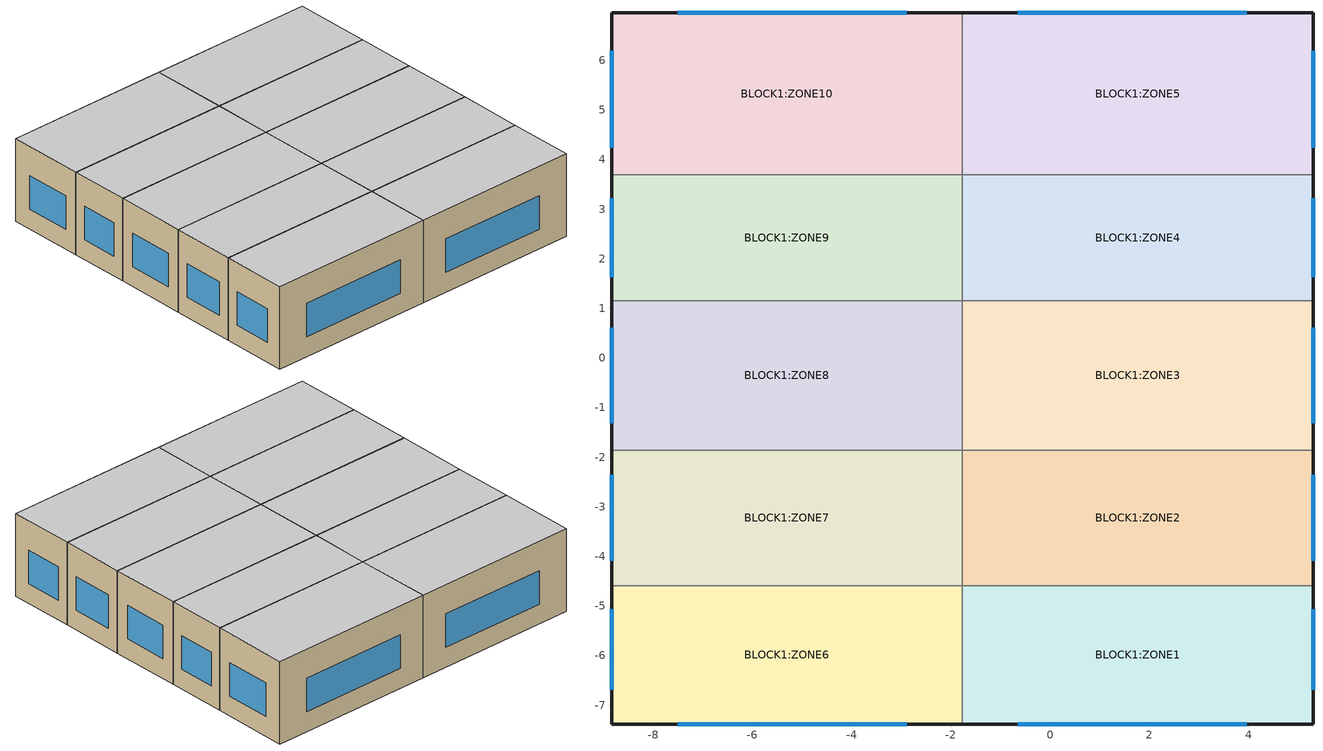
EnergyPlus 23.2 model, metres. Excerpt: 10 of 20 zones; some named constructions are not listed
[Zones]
BLOCK1:ZONE6
 floor ground (Project ground floor): -1.77,-7.38 -8.84,-7.38 -8.84,-4.59 -1.77,-4.59 z0
 wall outside (Project wall): -8.84,-4.59 -8.84,-7.38 -1.77,-7.38 z0:3.5
 wall to BLOCK1:ZONE1 (Project partition): -1.77,-7.38 -1.77,-4.59 z0:3.5
 wall to BLOCK1:ZONE7 (Project partition): -1.77,-4.59 -8.84,-4.59 z0:3.5
 window (Project external glazing - 1001): -8.84,-5.07 -8.84,-6.69 / -7.5,-7.38 -2.89,-7.38 z0.84:2.26
 ceiling to BLOCK2:ZONE6 (Project internal floor_Reversed): -8.84,-7.38 -1.77,-7.38 -1.77,-4.59 -8.84,-4.59 z3.5
BLOCK1:ZONE1
 floor ground (Project ground floor): 5.3,-7.38 -1.77,-7.38 -1.77,-4.59 5.3,-4.59 z0
 wall outside (Project wall): -1.77,-7.38 5.3,-7.38 5.3,-4.59 z0:3.5
 wall to BLOCK1:ZONE2 (Project partition): 5.3,-4.59 -1.77,-4.59 z0:3.5
 window (Project external glazing - 1001): 5.3,-6.69 5.3,-5.07 / -0.65,-7.38 3.96,-7.38 z0.84:2.26
 ceiling to BLOCK2:ZONE1 (Project internal floor_Reversed): -1.77,-7.38 5.3,-7.38 5.3,-4.59 -1.77,-4.59 z3.5
BLOCK1:ZONE7
 floor ground (Project ground floor): -1.77,-4.59 -8.84,-4.59 -8.84,-1.86 -1.77,-1.86 z0
 wall outside (Project wall): -8.84,-1.86 -8.84,-4.59 z0:3.5
 wall to BLOCK1:ZONE2 (Project partition): -1.77,-4.59 -1.77,-1.86 z0:3.5
 wall to BLOCK1:ZONE8 (Project partition): -1.77,-1.86 -8.84,-1.86 z0:3.5
 window (Project external glazing - 1001): -8.84,-2.36 -8.84,-4.09 z0.84:2.26
 ceiling to BLOCK2:ZONE7 (Project internal floor_Reversed): -8.84,-4.59 -1.77,-4.59 -1.77,-1.86 -8.84,-1.86 z3.5
BLOCK1:ZONE2
 floor ground (Project ground floor): 5.3,-4.59 -1.77,-4.59 -1.77,-1.86 5.3,-1.86 z0
 wall outside (Project wall): 5.3,-4.59 5.3,-1.86 z0:3.5
 wall to BLOCK1:ZONE3 (Project partition): 5.3,-1.86 -1.77,-1.86 z0:3.5
 window (Project external glazing - 1001): 5.3,-4.09 5.3,-2.36 z0.84:2.26
 ceiling to BLOCK2:ZONE2 (Project internal floor_Reversed): -1.77,-4.59 5.3,-4.59 5.3,-1.86 -1.77,-1.86 z3.5
BLOCK1:ZONE8
 floor ground (Project ground floor): -1.77,-1.86 -8.84,-1.86 -8.84,1.16 -1.77,1.16 z0
 wall outside (Project wall): -8.84,1.16 -8.84,-1.86 z0:3.5
 wall to BLOCK1:ZONE3 (Project partition): -1.77,-1.86 -1.77,1.16 z0:3.5
 wall to BLOCK1:ZONE9 (Project partition): -1.77,1.16 -8.84,1.16 z0:3.5
 window (Project external glazing - 1001): -8.84,0.61 -8.84,-1.31 z0.84:2.26
 ceiling to BLOCK2:ZONE8 (Project internal floor_Reversed): -8.84,-1.86 -1.77,-1.86 -1.77,1.16 -8.84,1.16 z3.5
BLOCK1:ZONE3
 floor ground (Project ground floor): 5.3,-1.86 -1.77,-1.86 -1.77,1.16 5.3,1.16 z0
 wall outside (Project wall): 5.3,-1.86 5.3,1.16 z0:3.5
 wall to BLOCK1:ZONE4 (Project partition): 5.3,1.16 -1.77,1.16 z0:3.5
 window (Project external glazing - 1001): 5.3,-1.31 5.3,0.61 z0.84:2.26
 ceiling to BLOCK2:ZONE3 (Project internal floor_Reversed): -1.77,-1.86 5.3,-1.86 5.3,1.16 -1.77,1.16 z3.5
BLOCK1:ZONE9
 floor ground (Project ground floor): -1.77,1.16 -8.84,1.16 -8.84,3.69 -1.77,3.69 z0
 wall outside (Project wall): -8.84,3.69 -8.84,1.16 z0:3.5
 wall to BLOCK1:ZONE4 (Project partition): -1.77,1.16 -1.77,3.69 z0:3.5
 wall to BLOCK1:ZONE10 (Project partition): -1.77,3.69 -8.84,3.69 z0:3.5
 window (Project external glazing - 1001): -8.84,3.22 -8.84,1.63 z0.84:2.26
 ceiling to BLOCK2:ZONE9 (Project internal floor_Reversed): -8.84,1.16 -1.77,1.16 -1.77,3.69 -8.84,3.69 z3.5
BLOCK1:ZONE4
 floor ground (Project ground floor): 5.3,1.16 -1.77,1.16 -1.77,3.69 5.3,3.69 z0
 wall outside (Project wall): 5.3,1.16 5.3,3.69 z0:3.5
 wall to BLOCK1:ZONE5 (Project partition): 5.3,3.69 -1.77,3.69 z0:3.5
 window (Project external glazing - 1001): 5.3,1.63 5.3,3.22 z0.84:2.26
 ceiling to BLOCK2:ZONE4 (Project internal floor_Reversed): -1.77,1.16 5.3,1.16 5.3,3.69 -1.77,3.69 z3.5
BLOCK1:ZONE10
 floor ground (Project ground floor): -1.77,3.69 -8.84,3.69 -8.84,6.96 -1.77,6.96 z0
 wall outside (Project wall): -1.77,6.96 -8.84,6.96 -8.84,3.69 z0:3.5
 wall to BLOCK1:ZONE5 (Project partition): -1.77,3.69 -1.77,6.96 z0:3.5
 window (Project external glazing - 1001): -2.89,6.96 -7.5,6.96 / -8.84,6.19 -8.84,4.24 z0.84:2.26
 ceiling to BLOCK2:ZONE10 (Project internal floor_Reversed): -8.84,3.69 -1.77,3.69 -1.77,6.96 -8.84,6.96 z3.5
BLOCK1:ZONE5
 floor ground (Project ground floor): 5.3,3.69 -1.77,3.69 -1.77,6.96 5.3,6.96 z0
 wall outside (Project wall): 5.3,3.69 5.3,6.96 -1.77,6.96 z0:3.5
 window (Project external glazing - 1001): 5.3,4.24 5.3,6.19 / 3.96,6.96 -0.65,6.96 z0.84:2.26
 ceiling to BLOCK2:ZONE5 (Project internal floor_Reversed): -1.77,3.69 5.3,3.69 5.3,6.96 -1.77,6.96 z3.5
[ENERGYMANAGEMENTSYSTEM:PROGRAM]
SetMyVOF_BLOCK2_ZONE7_Wall_4_0_0_0_0_0_Win: set slope = (1 - MultiplierVOF) / (MinTempDiffVOF - MaxTempDiffVOF); if BLOCK2_ZONE7_Wall_4_0_0_0_0_0_Win_OutT > 0; set BLOCK2_ZONE7_Wall_4_0_0_0_0_0_Win_TempDiffVOF = BLOCK2_ZONE7_Wall_4_0_0_0_0_0_Win_OpT - BLOCK2_ZONE7_Wall_4_0_0_0_0_0_Win_OutT; else; set BLOCK2_ZONE7_Wall_4_0_0_0_0_0_Win_TempDiffVOF = BLOCK2_ZONE7_Wall_4_0_0_0_0_0_Win_OpT + BLOCK2_ZONE7_Wall_4_0_0_0_0_0_Win_OutT; endif; if BLOCK2_ZONE7_Wall_4_0_0_0_0_0_Win_OutT > BLOCK2_ZONE7_Wall_4_0_0_0_0_0_Win_OpT; set BLOCK2_ZONE7_Wall_4_0_0_0_0_0_Win_MyVOF = 0; else; if BLOCK2_ZONE7_Wall_4_0_0_0_0_0_Win_TempDiffVOF > MaxTempDiffVOF; set BLOCK2_ZONE7_Wall_4_0_0_0_0_0_Win_MyVOF = MultiplierVOF; elseif BLOCK2_ZONE7_Wall_4_0_0_0_0_0_Win_TempDiffVOF < MinTempDiffVOF; set BLOCK2_ZONE7_Wall_4_0_0_0_0_0_Win_MyVOF = 1.0; else; set BLOCK2_ZONE7_Wall_4_0_0_0_0_0_Win_MyVOF = slope*BLOCK2_ZONE7_Wall_4_0_0_0_0_0_Win_TempDiffVOF - slope*MinTempDiffVOF + 1; endif; endif
SetWindowOperation_BLOCK2_ZONE7_Wall_4_0_0_0_0_0_Win: if BLOCK2_ZONE7_Wall_4_0_0_0_0_0_Win_CoolCoil==0; if BLOCK2_ZONE7_Wall_4_0_0_0_0_0_Win_HeatCoil==0; set NoH_NoC_reqs = 1; else; set NoH_NoC_reqs = 0; endif; else; set NoH_NoC_reqs = 0; endif; if BLOCK2_ZONE7_Wall_4_0_0_0_0_0_Win_OpT<roundedACST; if BLOCK2_ZONE7_Wall_4_0_0_0_0_0_Win_WindSpeed <= MaxWindSpeed; if BLOCK2_ZONE7_Wall_4_0_0_0_0_0_Win_OutT>MinOutTemp; if BLOCK2_ZONE7_Wall_4_0_0_0_0_0_Win_OutT < BLOCK2_ZONE7_Wall_4_0_0_0_0_0_Win_OpT; if BLOCK2_ZONE7_Wall_4_0_0_0_0_0_Win_Occ_count > 0; set meets_base_reqs = 1; else; set meets_base_reqs = 0; endif; else; set meets_base_reqs = 0; endif; else; set meets_base_reqs = 0; endif; else; set meets_base_reqs = 0; endif; else; set meets_base_reqs = 0; endif; if (NoH_NoC_reqs == 1) && (meets_base_reqs == 1); if BLOCK2_ZONE7_Wall_4_0_0_0_0_0_Win_OpT>VST; set Ventilates_HVACmode2_BLOCK2_ZONE7_Wall_4_0_0_0_0_0_Win = 1; else; set Ventilates_HVACmode2_BLOCK2_ZONE7_Wall_4_0_0_0_0_0_Win = 0; endif; else; set Ventilates_HVACmode2_BLOCK2_ZONE7_Wall_4_0_0_0_0_0_Win = 0; endif; if VentCtrl == 0; if BLOCK2_ZONE7_Wall_4_0_0_0_0_0_Win_OutT < BLOCK2_ZONE7_Wall_4_0_0_0_0_0_Win_OpT; if BLOCK2_ZONE7_Wall_4_0_0_0_0_0_Win_OutT>MinOutTemp; if BLOCK2_ZONE7_Wall_4_0_0_0_0_0_Win_OpT > VST; if BLOCK2_ZONE7_Wall_4_0_0_0_0_0_Win_WindSpeed <= MaxWindSpeed; set Ventilates_HVACmode1_BLOCK2_ZONE7_Wall_4_0_0_0_0_0_Win = 1; else; set Ventilates_HVACmode1_BLOCK2_ZONE7_Wall_4_0_0_0_0_0_Win = 0; endif; else; set Ventilates_HVACmode1_BLOCK2_ZONE7_Wall_4_0_0_0_0_0_Win = 0; endif; else; set Ventilates_HVACmode1_BLOCK2_ZONE7_Wall_4_0_0_0_0_0_Win = 0; endif; else; set Ventilates_HVACmode1_BLOCK2_ZONE7_Wall_4_0_0_0_0_0_Win = 0; endif; elseif VentCtrl == 1; if BLOCK2_ZONE7_Wall_4_0_0_0_0_0_Win_OutT<BLOCK2_ZONE7_Wall_4_0_0_0_0_0_Win_OpT; if BLOCK2_ZONE7_Wall_4_0_0_0_0_0_Win_OutT>MinOutTemp; if BLOCK2_ZONE7_Wall_4_0_0_0_0_0_Win_OpT > ACSTnoTol; if BLOCK2_ZONE7_Wall_4_0_0_0_0_0_Win_WindSpeed <= MaxWindSpeed; set Ventilates_HVACmode1_BLOCK2_ZONE7_Wall_4_0_0_0_0_0_Win = 1; else; set Ventilates_HVACmode1_BLOCK2_ZONE7_Wall_4_0_0_0_0_0_Win = 0; endif; else; set Ventilates_HVACmode1_BLOCK2_ZONE7_Wall_4_0_0_0_0_0_Win = 0; endif; else; set Ventilates_HVACmode1_BLOCK2_ZONE7_Wall_4_0_0_0_0_0_Win = 0; endif; else; set Ventilates_HVACmode1_BLOCK2_ZONE7_Wall_4_0_0_0_0_0_Win = 0; endif; endif; if HVACmode == 0; set BLOCK2_ZONE7_Wall_4_0_0_0_0_0_Win_VentOpenFact = 0; elseif HVACmode == 1; if Ventilates_HVACmode1_BLOCK2_ZONE7_Wall_4_0_0_0_0_0_Win == 1; set BLOCK2_ZONE7_Wall_4_0_0_0_0_0_Win_VentOpenFact = BLOCK2_ZONE7_Wall_4_0_0_0_0_0_Win_MyVOF; else; set BLOCK2_ZONE7_Wall_4_0_0_0_0_0_Win_VentOpenFact = 0; endif; elseif HVACmode == 2; if Ventilates_HVACmode2_BLOCK2_ZONE7_Wall_4_0_0_0_0_0_Win == 1; if (VentCtrl==0) || (VentCtrl==1); set BLOCK2_ZONE7_Wall_4_0_0_0_0_0_Win_VentOpenFact = 1; elseif (VentCtrl==2) || (VentCtrl==3); set BLOCK2_ZONE7_Wall_4_0_0_0_0_0_Win_VentOpenFact = BLOCK2_ZONE7_Wall_4_0_0_0_0_0_Win_MyVOF; endif; else; set BLOCK2_ZONE7_Wall_4_0_0_0_0_0_Win_VentOpenFact = 0; endif; endif
SetMyVOF_BLOCK2_ZONE2_Wall_2_0_0_0_0_0_Win: set slope = (1 - MultiplierVOF) / (MinTempDiffVOF - MaxTempDiffVOF); if BLOCK2_ZONE2_Wall_2_0_0_0_0_0_Win_OutT > 0; set BLOCK2_ZONE2_Wall_2_0_0_0_0_0_Win_TempDiffVOF = BLOCK2_ZONE2_Wall_2_0_0_0_0_0_Win_OpT - BLOCK2_ZONE2_Wall_2_0_0_0_0_0_Win_OutT; else; set BLOCK2_ZONE2_Wall_2_0_0_0_0_0_Win_TempDiffVOF = BLOCK2_ZONE2_Wall_2_0_0_0_0_0_Win_OpT + BLOCK2_ZONE2_Wall_2_0_0_0_0_0_Win_OutT; endif; if BLOCK2_ZONE2_Wall_2_0_0_0_0_0_Win_OutT > BLOCK2_ZONE2_Wall_2_0_0_0_0_0_Win_OpT; set BLOCK2_ZONE2_Wall_2_0_0_0_0_0_Win_MyVOF = 0; else; if BLOCK2_ZONE2_Wall_2_0_0_0_0_0_Win_TempDiffVOF > MaxTempDiffVOF; set BLOCK2_ZONE2_Wall_2_0_0_0_0_0_Win_MyVOF = MultiplierVOF; elseif BLOCK2_ZONE2_Wall_2_0_0_0_0_0_Win_TempDiffVOF < MinTempDiffVOF; set BLOCK2_ZONE2_Wall_2_0_0_0_0_0_Win_MyVOF = 1.0; else; set BLOCK2_ZONE2_Wall_2_0_0_0_0_0_Win_MyVOF = slope*BLOCK2_ZONE2_Wall_2_0_0_0_0_0_Win_TempDiffVOF - slope*MinTempDiffVOF + 1; endif; endif
SetWindowOperation_BLOCK2_ZONE2_Wall_2_0_0_0_0_0_Win: if BLOCK2_ZONE2_Wall_2_0_0_0_0_0_Win_CoolCoil==0; if BLOCK2_ZONE2_Wall_2_0_0_0_0_0_Win_HeatCoil==0; set NoH_NoC_reqs = 1; else; set NoH_NoC_reqs = 0; endif; else; set NoH_NoC_reqs = 0; endif; if BLOCK2_ZONE2_Wall_2_0_0_0_0_0_Win_OpT<roundedACST; if BLOCK2_ZONE2_Wall_2_0_0_0_0_0_Win_WindSpeed <= MaxWindSpeed; if BLOCK2_ZONE2_Wall_2_0_0_0_0_0_Win_OutT>MinOutTemp; if BLOCK2_ZONE2_Wall_2_0_0_0_0_0_Win_OutT < BLOCK2_ZONE2_Wall_2_0_0_0_0_0_Win_OpT; if BLOCK2_ZONE2_Wall_2_0_0_0_0_0_Win_Occ_count > 0; set meets_base_reqs = 1; else; set meets_base_reqs = 0; endif; else; set meets_base_reqs = 0; endif; else; set meets_base_reqs = 0; endif; else; set meets_base_reqs = 0; endif; else; set meets_base_reqs = 0; endif; if (NoH_NoC_reqs == 1) && (meets_base_reqs == 1); if BLOCK2_ZONE2_Wall_2_0_0_0_0_0_Win_OpT>VST; set Ventilates_HVACmode2_BLOCK2_ZONE2_Wall_2_0_0_0_0_0_Win = 1; else; set Ventilates_HVACmode2_BLOCK2_ZONE2_Wall_2_0_0_0_0_0_Win = 0; endif; else; set Ventilates_HVACmode2_BLOCK2_ZONE2_Wall_2_0_0_0_0_0_Win = 0; endif; if VentCtrl == 0; if BLOCK2_ZONE2_Wall_2_0_0_0_0_0_Win_OutT < BLOCK2_ZONE2_Wall_2_0_0_0_0_0_Win_OpT; if BLOCK2_ZONE2_Wall_2_0_0_0_0_0_Win_OutT>MinOutTemp; if BLOCK2_ZONE2_Wall_2_0_0_0_0_0_Win_OpT > VST; if BLOCK2_ZONE2_Wall_2_0_0_0_0_0_Win_WindSpeed <= MaxWindSpeed; set Ventilates_HVACmode1_BLOCK2_ZONE2_Wall_2_0_0_0_0_0_Win = 1; else; set Ventilates_HVACmode1_BLOCK2_ZONE2_Wall_2_0_0_0_0_0_Win = 0; endif; else; set Ventilates_HVACmode1_BLOCK2_ZONE2_Wall_2_0_0_0_0_0_Win = 0; endif; else; set Ventilates_HVACmode1_BLOCK2_ZONE2_Wall_2_0_0_0_0_0_Win = 0; endif; else; set Ventilates_HVACmode1_BLOCK2_ZONE2_Wall_2_0_0_0_0_0_Win = 0; endif; elseif VentCtrl == 1; if BLOCK2_ZONE2_Wall_2_0_0_0_0_0_Win_OutT<BLOCK2_ZONE2_Wall_2_0_0_0_0_0_Win_OpT; if BLOCK2_ZONE2_Wall_2_0_0_0_0_0_Win_OutT>MinOutTemp; if BLOCK2_ZONE2_Wall_2_0_0_0_0_0_Win_OpT > ACSTnoTol; if BLOCK2_ZONE2_Wall_2_0_0_0_0_0_Win_WindSpeed <= MaxWindSpeed; set Ventilates_HVACmode1_BLOCK2_ZONE2_Wall_2_0_0_0_0_0_Win = 1; else; set Ventilates_HVACmode1_BLOCK2_ZONE2_Wall_2_0_0_0_0_0_Win = 0; endif; else; set Ventilates_HVACmode1_BLOCK2_ZONE2_Wall_2_0_0_0_0_0_Win = 0; endif; else; set Ventilates_HVACmode1_BLOCK2_ZONE2_Wall_2_0_0_0_0_0_Win = 0; endif; else; set Ventilates_HVACmode1_BLOCK2_ZONE2_Wall_2_0_0_0_0_0_Win = 0; endif; endif; if HVACmode == 0; set BLOCK2_ZONE2_Wall_2_0_0_0_0_0_Win_VentOpenFact = 0; elseif HVACmode == 1; if Ventilates_HVACmode1_BLOCK2_ZONE2_Wall_2_0_0_0_0_0_Win == 1; set BLOCK2_ZONE2_Wall_2_0_0_0_0_0_Win_VentOpenFact = BLOCK2_ZONE2_Wall_2_0_0_0_0_0_Win_MyVOF; else; set BLOCK2_ZONE2_Wall_2_0_0_0_0_0_Win_VentOpenFact = 0; endif; elseif HVACmode == 2; if Ventilates_HVACmode2_BLOCK2_ZONE2_Wall_2_0_0_0_0_0_Win == 1; if (VentCtrl==0) || (VentCtrl==1); set BLOCK2_ZONE2_Wall_2_0_0_0_0_0_Win_VentOpenFact = 1; elseif (VentCtrl==2) || (VentCtrl==3); set BLOCK2_ZONE2_Wall_2_0_0_0_0_0_Win_VentOpenFact = BLOCK2_ZONE2_Wall_2_0_0_0_0_0_Win_MyVOF; endif; else; set BLOCK2_ZONE2_Wall_2_0_0_0_0_0_Win_VentOpenFact = 0; endif; endif
SetMyVOF_BLOCK2_ZONE8_Wall_4_0_0_0_0_0_Win: set slope = (1 - MultiplierVOF) / (MinTempDiffVOF - MaxTempDiffVOF); if BLOCK2_ZONE8_Wall_4_0_0_0_0_0_Win_OutT > 0; set BLOCK2_ZONE8_Wall_4_0_0_0_0_0_Win_TempDiffVOF = BLOCK2_ZONE8_Wall_4_0_0_0_0_0_Win_OpT - BLOCK2_ZONE8_Wall_4_0_0_0_0_0_Win_OutT; else; set BLOCK2_ZONE8_Wall_4_0_0_0_0_0_Win_TempDiffVOF = BLOCK2_ZONE8_Wall_4_0_0_0_0_0_Win_OpT + BLOCK2_ZONE8_Wall_4_0_0_0_0_0_Win_OutT; endif; if BLOCK2_ZONE8_Wall_4_0_0_0_0_0_Win_OutT > BLOCK2_ZONE8_Wall_4_0_0_0_0_0_Win_OpT; set BLOCK2_ZONE8_Wall_4_0_0_0_0_0_Win_MyVOF = 0; else; if BLOCK2_ZONE8_Wall_4_0_0_0_0_0_Win_TempDiffVOF > MaxTempDiffVOF; set BLOCK2_ZONE8_Wall_4_0_0_0_0_0_Win_MyVOF = MultiplierVOF; elseif BLOCK2_ZONE8_Wall_4_0_0_0_0_0_Win_TempDiffVOF < MinTempDiffVOF; set BLOCK2_ZONE8_Wall_4_0_0_0_0_0_Win_MyVOF = 1.0; else; set BLOCK2_ZONE8_Wall_4_0_0_0_0_0_Win_MyVOF = slope*BLOCK2_ZONE8_Wall_4_0_0_0_0_0_Win_TempDiffVOF - slope*MinTempDiffVOF + 1; endif; endif
SetWindowOperation_BLOCK2_ZONE8_Wall_4_0_0_0_0_0_Win: if BLOCK2_ZONE8_Wall_4_0_0_0_0_0_Win_CoolCoil==0; if BLOCK2_ZONE8_Wall_4_0_0_0_0_0_Win_HeatCoil==0; set NoH_NoC_reqs = 1; else; set NoH_NoC_reqs = 0; endif; else; set NoH_NoC_reqs = 0; endif; if BLOCK2_ZONE8_Wall_4_0_0_0_0_0_Win_OpT<roundedACST; if BLOCK2_ZONE8_Wall_4_0_0_0_0_0_Win_WindSpeed <= MaxWindSpeed; if BLOCK2_ZONE8_Wall_4_0_0_0_0_0_Win_OutT>MinOutTemp; if BLOCK2_ZONE8_Wall_4_0_0_0_0_0_Win_OutT < BLOCK2_ZONE8_Wall_4_0_0_0_0_0_Win_OpT; if BLOCK2_ZONE8_Wall_4_0_0_0_0_0_Win_Occ_count > 0; set meets_base_reqs = 1; else; set meets_base_reqs = 0; endif; else; set meets_base_reqs = 0; endif; else; set meets_base_reqs = 0; endif; else; set meets_base_reqs = 0; endif; else; set meets_base_reqs = 0; endif; if (NoH_NoC_reqs == 1) && (meets_base_reqs == 1); if BLOCK2_ZONE8_Wall_4_0_0_0_0_0_Win_OpT>VST; set Ventilates_HVACmode2_BLOCK2_ZONE8_Wall_4_0_0_0_0_0_Win = 1; else; set Ventilates_HVACmode2_BLOCK2_ZONE8_Wall_4_0_0_0_0_0_Win = 0; endif; else; set Ventilates_HVACmode2_BLOCK2_ZONE8_Wall_4_0_0_0_0_0_Win = 0; endif; if VentCtrl == 0; if BLOCK2_ZONE8_Wall_4_0_0_0_0_0_Win_OutT < BLOCK2_ZONE8_Wall_4_0_0_0_0_0_Win_OpT; if BLOCK2_ZONE8_Wall_4_0_0_0_0_0_Win_OutT>MinOutTemp; if BLOCK2_ZONE8_Wall_4_0_0_0_0_0_Win_OpT > VST; if BLOCK2_ZONE8_Wall_4_0_0_0_0_0_Win_WindSpeed <= MaxWindSpeed; set Ventilates_HVACmode1_BLOCK2_ZONE8_Wall_4_0_0_0_0_0_Win = 1; else; set Ventilates_HVACmode1_BLOCK2_ZONE8_Wall_4_0_0_0_0_0_Win = 0; endif; else; set Ventilates_HVACmode1_BLOCK2_ZONE8_Wall_4_0_0_0_0_0_Win = 0; endif; else; set Ventilates_HVACmode1_BLOCK2_ZONE8_Wall_4_0_0_0_0_0_Win = 0; endif; else; set Ventilates_HVACmode1_BLOCK2_ZONE8_Wall_4_0_0_0_0_0_Win = 0; endif; elseif VentCtrl == 1; if BLOCK2_ZONE8_Wall_4_0_0_0_0_0_Win_OutT<BLOCK2_ZONE8_Wall_4_0_0_0_0_0_Win_OpT; if BLOCK2_ZONE8_Wall_4_0_0_0_0_0_Win_OutT>MinOutTemp; if BLOCK2_ZONE8_Wall_4_0_0_0_0_0_Win_OpT > ACSTnoTol; if BLOCK2_ZONE8_Wall_4_0_0_0_0_0_Win_WindSpeed <= MaxWindSpeed; set Ventilates_HVACmode1_BLOCK2_ZONE8_Wall_4_0_0_0_0_0_Win = 1; else; set Ventilates_HVACmode1_BLOCK2_ZONE8_Wall_4_0_0_0_0_0_Win = 0; endif; else; set Ventilates_HVACmode1_BLOCK2_ZONE8_Wall_4_0_0_0_0_0_Win = 0; endif; else; set Ventilates_HVACmode1_BLOCK2_ZONE8_Wall_4_0_0_0_0_0_Win = 0; endif; else; set Ventilates_HVACmode1_BLOCK2_ZONE8_Wall_4_0_0_0_0_0_Win = 0; endif; endif; if HVACmode == 0; set BLOCK2_ZONE8_Wall_4_0_0_0_0_0_Win_VentOpenFact = 0; elseif HVACmode == 1; if Ventilates_HVACmode1_BLOCK2_ZONE8_Wall_4_0_0_0_0_0_Win == 1; set BLOCK2_ZONE8_Wall_4_0_0_0_0_0_Win_VentOpenFact = BLOCK2_ZONE8_Wall_4_0_0_0_0_0_Win_MyVOF; else; set BLOCK2_ZONE8_Wall_4_0_0_0_0_0_Win_VentOpenFact = 0; endif; elseif HVACmode == 2; if Ventilates_HVACmode2_BLOCK2_ZONE8_Wall_4_0_0_0_0_0_Win == 1; if (VentCtrl==0) || (VentCtrl==1); set BLOCK2_ZONE8_Wall_4_0_0_0_0_0_Win_VentOpenFact = 1; elseif (VentCtrl==2) || (VentCtrl==3); set BLOCK2_ZONE8_Wall_4_0_0_0_0_0_Win_VentOpenFact = BLOCK2_ZONE8_Wall_4_0_0_0_0_0_Win_MyVOF; endif; else; set BLOCK2_ZONE8_Wall_4_0_0_0_0_0_Win_VentOpenFact = 0; endif; endif
SetMyVOF_BLOCK2_ZONE3_Wall_2_0_0_0_0_0_Win: set slope = (1 - MultiplierVOF) / (MinTempDiffVOF - MaxTempDiffVOF); if BLOCK2_ZONE3_Wall_2_0_0_0_0_0_Win_OutT > 0; set BLOCK2_ZONE3_Wall_2_0_0_0_0_0_Win_TempDiffVOF = BLOCK2_ZONE3_Wall_2_0_0_0_0_0_Win_OpT - BLOCK2_ZONE3_Wall_2_0_0_0_0_0_Win_OutT; else; set BLOCK2_ZONE3_Wall_2_0_0_0_0_0_Win_TempDiffVOF = BLOCK2_ZONE3_Wall_2_0_0_0_0_0_Win_OpT + BLOCK2_ZONE3_Wall_2_0_0_0_0_0_Win_OutT; endif; if BLOCK2_ZONE3_Wall_2_0_0_0_0_0_Win_OutT > BLOCK2_ZONE3_Wall_2_0_0_0_0_0_Win_OpT; set BLOCK2_ZONE3_Wall_2_0_0_0_0_0_Win_MyVOF = 0; else; if BLOCK2_ZONE3_Wall_2_0_0_0_0_0_Win_TempDiffVOF > MaxTempDiffVOF; set BLOCK2_ZONE3_Wall_2_0_0_0_0_0_Win_MyVOF = MultiplierVOF; elseif BLOCK2_ZONE3_Wall_2_0_0_0_0_0_Win_TempDiffVOF < MinTempDiffVOF; set BLOCK2_ZONE3_Wall_2_0_0_0_0_0_Win_MyVOF = 1.0; else; set BLOCK2_ZONE3_Wall_2_0_0_0_0_0_Win_MyVOF = slope*BLOCK2_ZONE3_Wall_2_0_0_0_0_0_Win_TempDiffVOF - slope*MinTempDiffVOF + 1; endif; endif
SetWindowOperation_BLOCK2_ZONE3_Wall_2_0_0_0_0_0_Win: if BLOCK2_ZONE3_Wall_2_0_0_0_0_0_Win_CoolCoil==0; if BLOCK2_ZONE3_Wall_2_0_0_0_0_0_Win_HeatCoil==0; set NoH_NoC_reqs = 1; else; set NoH_NoC_reqs = 0; endif; else; set NoH_NoC_reqs = 0; endif; if BLOCK2_ZONE3_Wall_2_0_0_0_0_0_Win_OpT<roundedACST; if BLOCK2_ZONE3_Wall_2_0_0_0_0_0_Win_WindSpeed <= MaxWindSpeed; if BLOCK2_ZONE3_Wall_2_0_0_0_0_0_Win_OutT>MinOutTemp; if BLOCK2_ZONE3_Wall_2_0_0_0_0_0_Win_OutT < BLOCK2_ZONE3_Wall_2_0_0_0_0_0_Win_OpT; if BLOCK2_ZONE3_Wall_2_0_0_0_0_0_Win_Occ_count > 0; set meets_base_reqs = 1; else; set meets_base_reqs = 0; endif; else; set meets_base_reqs = 0; endif; else; set meets_base_reqs = 0; endif; else; set meets_base_reqs = 0; endif; else; set meets_base_reqs = 0; endif; if (NoH_NoC_reqs == 1) && (meets_base_reqs == 1); if BLOCK2_ZONE3_Wall_2_0_0_0_0_0_Win_OpT>VST; set Ventilates_HVACmode2_BLOCK2_ZONE3_Wall_2_0_0_0_0_0_Win = 1; else; set Ventilates_HVACmode2_BLOCK2_ZONE3_Wall_2_0_0_0_0_0_Win = 0; endif; else; set Ventilates_HVACmode2_BLOCK2_ZONE3_Wall_2_0_0_0_0_0_Win = 0; endif; if VentCtrl == 0; if BLOCK2_ZONE3_Wall_2_0_0_0_0_0_Win_OutT < BLOCK2_ZONE3_Wall_2_0_0_0_0_0_Win_OpT; if BLOCK2_ZONE3_Wall_2_0_0_0_0_0_Win_OutT>MinOutTemp; if BLOCK2_ZONE3_Wall_2_0_0_0_0_0_Win_OpT > VST; if BLOCK2_ZONE3_Wall_2_0_0_0_0_0_Win_WindSpeed <= MaxWindSpeed; set Ventilates_HVACmode1_BLOCK2_ZONE3_Wall_2_0_0_0_0_0_Win = 1; else; set Ventilates_HVACmode1_BLOCK2_ZONE3_Wall_2_0_0_0_0_0_Win = 0; endif; else; set Ventilates_HVACmode1_BLOCK2_ZONE3_Wall_2_0_0_0_0_0_Win = 0; endif; else; set Ventilates_HVACmode1_BLOCK2_ZONE3_Wall_2_0_0_0_0_0_Win = 0; endif; else; set Ventilates_HVACmode1_BLOCK2_ZONE3_Wall_2_0_0_0_0_0_Win = 0; endif; elseif VentCtrl == 1; if BLOCK2_ZONE3_Wall_2_0_0_0_0_0_Win_OutT<BLOCK2_ZONE3_Wall_2_0_0_0_0_0_Win_OpT; if BLOCK2_ZONE3_Wall_2_0_0_0_0_0_Win_OutT>MinOutTemp; if BLOCK2_ZONE3_Wall_2_0_0_0_0_0_Win_OpT > ACSTnoTol; if BLOCK2_ZONE3_Wall_2_0_0_0_0_0_Win_WindSpeed <= MaxWindSpeed; set Ventilates_HVACmode1_BLOCK2_ZONE3_Wall_2_0_0_0_0_0_Win = 1; else; set Ventilates_HVACmode1_BLOCK2_ZONE3_Wall_2_0_0_0_0_0_Win = 0; endif; else; set Ventilates_HVACmode1_BLOCK2_ZONE3_Wall_2_0_0_0_0_0_Win = 0; endif; else; set Ventilates_HVACmode1_BLOCK2_ZONE3_Wall_2_0_0_0_0_0_Win = 0; endif; else; set Ventilates_HVACmode1_BLOCK2_ZONE3_Wall_2_0_0_0_0_0_Win = 0; endif; endif; if HVACmode == 0; set BLOCK2_ZONE3_Wall_2_0_0_0_0_0_Win_VentOpenFact = 0; elseif HVACmode == 1; if Ventilates_HVACmode1_BLOCK2_ZONE3_Wall_2_0_0_0_0_0_Win == 1; set BLOCK2_ZONE3_Wall_2_0_0_0_0_0_Win_VentOpenFact = BLOCK2_ZONE3_Wall_2_0_0_0_0_0_Win_MyVOF; else; set BLOCK2_ZONE3_Wall_2_0_0_0_0_0_Win_VentOpenFact = 0; endif; elseif HVACmode == 2; if Ventilates_HVACmode2_BLOCK2_ZONE3_Wall_2_0_0_0_0_0_Win == 1; if (VentCtrl==0) || (VentCtrl==1); set BLOCK2_ZONE3_Wall_2_0_0_0_0_0_Win_VentOpenFact = 1; elseif (VentCtrl==2) || (VentCtrl==3); set BLOCK2_ZONE3_Wall_2_0_0_0_0_0_Win_VentOpenFact = BLOCK2_ZONE3_Wall_2_0_0_0_0_0_Win_MyVOF; endif; else; set BLOCK2_ZONE3_Wall_2_0_0_0_0_0_Win_VentOpenFact = 0; endif; endif
SetMyVOF_BLOCK2_ZONE9_Wall_4_0_0_0_0_0_Win: set slope = (1 - MultiplierVOF) / (MinTempDiffVOF - MaxTempDiffVOF); if BLOCK2_ZONE9_Wall_4_0_0_0_0_0_Win_OutT > 0; set BLOCK2_ZONE9_Wall_4_0_0_0_0_0_Win_TempDiffVOF = BLOCK2_ZONE9_Wall_4_0_0_0_0_0_Win_OpT - BLOCK2_ZONE9_Wall_4_0_0_0_0_0_Win_OutT; else; set BLOCK2_ZONE9_Wall_4_0_0_0_0_0_Win_TempDiffVOF = BLOCK2_ZONE9_Wall_4_0_0_0_0_0_Win_OpT + BLOCK2_ZONE9_Wall_4_0_0_0_0_0_Win_OutT; endif; if BLOCK2_ZONE9_Wall_4_0_0_0_0_0_Win_OutT > BLOCK2_ZONE9_Wall_4_0_0_0_0_0_Win_OpT; set BLOCK2_ZONE9_Wall_4_0_0_0_0_0_Win_MyVOF = 0; else; if BLOCK2_ZONE9_Wall_4_0_0_0_0_0_Win_TempDiffVOF > MaxTempDiffVOF; set BLOCK2_ZONE9_Wall_4_0_0_0_0_0_Win_MyVOF = MultiplierVOF; elseif BLOCK2_ZONE9_Wall_4_0_0_0_0_0_Win_TempDiffVOF < MinTempDiffVOF; set BLOCK2_ZONE9_Wall_4_0_0_0_0_0_Win_MyVOF = 1.0; else; set BLOCK2_ZONE9_Wall_4_0_0_0_0_0_Win_MyVOF = slope*BLOCK2_ZONE9_Wall_4_0_0_0_0_0_Win_TempDiffVOF - slope*MinTempDiffVOF + 1; endif; endif
SetWindowOperation_BLOCK2_ZONE9_Wall_4_0_0_0_0_0_Win: if BLOCK2_ZONE9_Wall_4_0_0_0_0_0_Win_CoolCoil==0; if BLOCK2_ZONE9_Wall_4_0_0_0_0_0_Win_HeatCoil==0; set NoH_NoC_reqs = 1; else; set NoH_NoC_reqs = 0; endif; else; set NoH_NoC_reqs = 0; endif; if BLOCK2_ZONE9_Wall_4_0_0_0_0_0_Win_OpT<roundedACST; if BLOCK2_ZONE9_Wall_4_0_0_0_0_0_Win_WindSpeed <= MaxWindSpeed; if BLOCK2_ZONE9_Wall_4_0_0_0_0_0_Win_OutT>MinOutTemp; if BLOCK2_ZONE9_Wall_4_0_0_0_0_0_Win_OutT < BLOCK2_ZONE9_Wall_4_0_0_0_0_0_Win_OpT; if BLOCK2_ZONE9_Wall_4_0_0_0_0_0_Win_Occ_count > 0; set meets_base_reqs = 1; else; set meets_base_reqs = 0; endif; else; set meets_base_reqs = 0; endif; else; set meets_base_reqs = 0; endif; else; set meets_base_reqs = 0; endif; else; set meets_base_reqs = 0; endif; if (NoH_NoC_reqs == 1) && (meets_base_reqs == 1); if BLOCK2_ZONE9_Wall_4_0_0_0_0_0_Win_OpT>VST; set Ventilates_HVACmode2_BLOCK2_ZONE9_Wall_4_0_0_0_0_0_Win = 1; else; set Ventilates_HVACmode2_BLOCK2_ZONE9_Wall_4_0_0_0_0_0_Win = 0; endif; else; set Ventilates_HVACmode2_BLOCK2_ZONE9_Wall_4_0_0_0_0_0_Win = 0; endif; if VentCtrl == 0; if BLOCK2_ZONE9_Wall_4_0_0_0_0_0_Win_OutT < BLOCK2_ZONE9_Wall_4_0_0_0_0_0_Win_OpT; if BLOCK2_ZONE9_Wall_4_0_0_0_0_0_Win_OutT>MinOutTemp; if BLOCK2_ZONE9_Wall_4_0_0_0_0_0_Win_OpT > VST; if BLOCK2_ZONE9_Wall_4_0_0_0_0_0_Win_WindSpeed <= MaxWindSpeed; set Ventilates_HVACmode1_BLOCK2_ZONE9_Wall_4_0_0_0_0_0_Win = 1; else; set Ventilates_HVACmode1_BLOCK2_ZONE9_Wall_4_0_0_0_0_0_Win = 0; endif; else; set Ventilates_HVACmode1_BLOCK2_ZONE9_Wall_4_0_0_0_0_0_Win = 0; endif; else; set Ventilates_HVACmode1_BLOCK2_ZONE9_Wall_4_0_0_0_0_0_Win = 0; endif; else; set Ventilates_HVACmode1_BLOCK2_ZONE9_Wall_4_0_0_0_0_0_Win = 0; endif; elseif VentCtrl == 1; if BLOCK2_ZONE9_Wall_4_0_0_0_0_0_Win_OutT<BLOCK2_ZONE9_Wall_4_0_0_0_0_0_Win_OpT; if BLOCK2_ZONE9_Wall_4_0_0_0_0_0_Win_OutT>MinOutTemp; if BLOCK2_ZONE9_Wall_4_0_0_0_0_0_Win_OpT > ACSTnoTol; if BLOCK2_ZONE9_Wall_4_0_0_0_0_0_Win_WindSpeed <= MaxWindSpeed; set Ventilates_HVACmode1_BLOCK2_ZONE9_Wall_4_0_0_0_0_0_Win = 1; else; set Ventilates_HVACmode1_BLOCK2_ZONE9_Wall_4_0_0_0_0_0_Win = 0; endif; else; set Ventilates_HVACmode1_BLOCK2_ZONE9_Wall_4_0_0_0_0_0_Win = 0; endif; else; set Ventilates_HVACmode1_BLOCK2_ZONE9_Wall_4_0_0_0_0_0_Win = 0; endif; else; set Ventilates_HVACmode1_BLOCK2_ZONE9_Wall_4_0_0_0_0_0_Win = 0; endif; endif; if HVACmode == 0; set BLOCK2_ZONE9_Wall_4_0_0_0_0_0_Win_VentOpenFact = 0; elseif HVACmode == 1; if Ventilates_HVACmode1_BLOCK2_ZONE9_Wall_4_0_0_0_0_0_Win == 1; set BLOCK2_ZONE9_Wall_4_0_0_0_0_0_Win_VentOpenFact = BLOCK2_ZONE9_Wall_4_0_0_0_0_0_Win_MyVOF; else; set BLOCK2_ZONE9_Wall_4_0_0_0_0_0_Win_VentOpenFact = 0; endif; elseif HVACmode == 2; if Ventilates_HVACmode2_BLOCK2_ZONE9_Wall_4_0_0_0_0_0_Win == 1; if (VentCtrl==0) || (VentCtrl==1); set BLOCK2_ZONE9_Wall_4_0_0_0_0_0_Win_VentOpenFact = 1; elseif (VentCtrl==2) || (VentCtrl==3); set BLOCK2_ZONE9_Wall_4_0_0_0_0_0_Win_VentOpenFact = BLOCK2_ZONE9_Wall_4_0_0_0_0_0_Win_MyVOF; endif; else; set BLOCK2_ZONE9_Wall_4_0_0_0_0_0_Win_VentOpenFact = 0; endif; endif
SetMyVOF_BLOCK2_ZONE4_Wall_2_0_0_0_0_0_Win: set slope = (1 - MultiplierVOF) / (MinTempDiffVOF - MaxTempDiffVOF); if BLOCK2_ZONE4_Wall_2_0_0_0_0_0_Win_OutT > 0; set BLOCK2_ZONE4_Wall_2_0_0_0_0_0_Win_TempDiffVOF = BLOCK2_ZONE4_Wall_2_0_0_0_0_0_Win_OpT - BLOCK2_ZONE4_Wall_2_0_0_0_0_0_Win_OutT; else; set BLOCK2_ZONE4_Wall_2_0_0_0_0_0_Win_TempDiffVOF = BLOCK2_ZONE4_Wall_2_0_0_0_0_0_Win_OpT + BLOCK2_ZONE4_Wall_2_0_0_0_0_0_Win_OutT; endif; if BLOCK2_ZONE4_Wall_2_0_0_0_0_0_Win_OutT > BLOCK2_ZONE4_Wall_2_0_0_0_0_0_Win_OpT; set BLOCK2_ZONE4_Wall_2_0_0_0_0_0_Win_MyVOF = 0; else; if BLOCK2_ZONE4_Wall_2_0_0_0_0_0_Win_TempDiffVOF > MaxTempDiffVOF; set BLOCK2_ZONE4_Wall_2_0_0_0_0_0_Win_MyVOF = MultiplierVOF; elseif BLOCK2_ZONE4_Wall_2_0_0_0_0_0_Win_TempDiffVOF < MinTempDiffVOF; set BLOCK2_ZONE4_Wall_2_0_0_0_0_0_Win_MyVOF = 1.0; else; set BLOCK2_ZONE4_Wall_2_0_0_0_0_0_Win_MyVOF = slope*BLOCK2_ZONE4_Wall_2_0_0_0_0_0_Win_TempDiffVOF - slope*MinTempDiffVOF + 1; endif; endif
SetWindowOperation_BLOCK2_ZONE4_Wall_2_0_0_0_0_0_Win: if BLOCK2_ZONE4_Wall_2_0_0_0_0_0_Win_CoolCoil==0; if BLOCK2_ZONE4_Wall_2_0_0_0_0_0_Win_HeatCoil==0; set NoH_NoC_reqs = 1; else; set NoH_NoC_reqs = 0; endif; else; set NoH_NoC_reqs = 0; endif; if BLOCK2_ZONE4_Wall_2_0_0_0_0_0_Win_OpT<roundedACST; if BLOCK2_ZONE4_Wall_2_0_0_0_0_0_Win_WindSpeed <= MaxWindSpeed; if BLOCK2_ZONE4_Wall_2_0_0_0_0_0_Win_OutT>MinOutTemp; if BLOCK2_ZONE4_Wall_2_0_0_0_0_0_Win_OutT < BLOCK2_ZONE4_Wall_2_0_0_0_0_0_Win_OpT; if BLOCK2_ZONE4_Wall_2_0_0_0_0_0_Win_Occ_count > 0; set meets_base_reqs = 1; else; set meets_base_reqs = 0; endif; else; set meets_base_reqs = 0; endif; else; set meets_base_reqs = 0; endif; else; set meets_base_reqs = 0; endif; else; set meets_base_reqs = 0; endif; if (NoH_NoC_reqs == 1) && (meets_base_reqs == 1); if BLOCK2_ZONE4_Wall_2_0_0_0_0_0_Win_OpT>VST; set Ventilates_HVACmode2_BLOCK2_ZONE4_Wall_2_0_0_0_0_0_Win = 1; else; set Ventilates_HVACmode2_BLOCK2_ZONE4_Wall_2_0_0_0_0_0_Win = 0; endif; else; set Ventilates_HVACmode2_BLOCK2_ZONE4_Wall_2_0_0_0_0_0_Win = 0; endif; if VentCtrl == 0; if BLOCK2_ZONE4_Wall_2_0_0_0_0_0_Win_OutT < BLOCK2_ZONE4_Wall_2_0_0_0_0_0_Win_OpT; if BLOCK2_ZONE4_Wall_2_0_0_0_0_0_Win_OutT>MinOutTemp; if BLOCK2_ZONE4_Wall_2_0_0_0_0_0_Win_OpT > VST; if BLOCK2_ZONE4_Wall_2_0_0_0_0_0_Win_WindSpeed <= MaxWindSpeed; set Ventilates_HVACmode1_BLOCK2_ZONE4_Wall_2_0_0_0_0_0_Win = 1; else; set Ventilates_HVACmode1_BLOCK2_ZONE4_Wall_2_0_0_0_0_0_Win = 0; endif; else; set Ventilates_HVACmode1_BLOCK2_ZONE4_Wall_2_0_0_0_0_0_Win = 0; endif; else; set Ventilates_HVACmode1_BLOCK2_ZONE4_Wall_2_0_0_0_0_0_Win = 0; endif; else; set Ventilates_HVACmode1_BLOCK2_ZONE4_Wall_2_0_0_0_0_0_Win = 0; endif; elseif VentCtrl == 1; if BLOCK2_ZONE4_Wall_2_0_0_0_0_0_Win_OutT<BLOCK2_ZONE4_Wall_2_0_0_0_0_0_Win_OpT; if BLOCK2_ZONE4_Wall_2_0_0_0_0_0_Win_OutT>MinOutTemp; if BLOCK2_ZONE4_Wall_2_0_0_0_0_0_Win_OpT > ACSTnoTol; if BLOCK2_ZONE4_Wall_2_0_0_0_0_0_Win_WindSpeed <= MaxWindSpeed; set Ventilates_HVACmode1_BLOCK2_ZONE4_Wall_2_0_0_0_0_0_Win = 1; else; set Ventilates_HVACmode1_BLOCK2_ZONE4_Wall_2_0_0_0_0_0_Win = 0; endif; else; set Ventilates_HVACmode1_BLOCK2_ZONE4_Wall_2_0_0_0_0_0_Win = 0; endif; else; set Ventilates_HVACmode1_BLOCK2_ZONE4_Wall_2_0_0_0_0_0_Win = 0; endif; else; set Ventilates_HVACmode1_BLOCK2_ZONE4_Wall_2_0_0_0_0_0_Win = 0; endif; endif; if HVACmode == 0; set BLOCK2_ZONE4_Wall_2_0_0_0_0_0_Win_VentOpenFact = 0; elseif HVACmode == 1; if Ventilates_HVACmode1_BLOCK2_ZONE4_Wall_2_0_0_0_0_0_Win == 1; set BLOCK2_ZONE4_Wall_2_0_0_0_0_0_Win_VentOpenFact = BLOCK2_ZONE4_Wall_2_0_0_0_0_0_Win_MyVOF; else; set BLOCK2_ZONE4_Wall_2_0_0_0_0_0_Win_VentOpenFact = 0; endif; elseif HVACmode == 2; if Ventilates_HVACmode2_BLOCK2_ZONE4_Wall_2_0_0_0_0_0_Win == 1; if (VentCtrl==0) || (VentCtrl==1); set BLOCK2_ZONE4_Wall_2_0_0_0_0_0_Win_VentOpenFact = 1; elseif (VentCtrl==2) || (VentCtrl==3); set BLOCK2_ZONE4_Wall_2_0_0_0_0_0_Win_VentOpenFact = BLOCK2_ZONE4_Wall_2_0_0_0_0_0_Win_MyVOF; endif; else; set BLOCK2_ZONE4_Wall_2_0_0_0_0_0_Win_VentOpenFact = 0; endif; endif
SetMyVOF_BLOCK2_ZONE10_Wall_3_0_0_0_0_0_Win: set slope = (1 - MultiplierVOF) / (MinTempDiffVOF - MaxTempDiffVOF); if BLOCK2_ZONE10_Wall_3_0_0_0_0_0_Win_OutT > 0; set BLOCK2_ZONE10_Wall_3_0_0_0_0_0_Win_TempDiffVOF = BLOCK2_ZONE10_Wall_3_0_0_0_0_0_Win_OpT - BLOCK2_ZONE10_Wall_3_0_0_0_0_0_Win_OutT; else; set BLOCK2_ZONE10_Wall_3_0_0_0_0_0_Win_TempDiffVOF = BLOCK2_ZONE10_Wall_3_0_0_0_0_0_Win_OpT + BLOCK2_ZONE10_Wall_3_0_0_0_0_0_Win_OutT; endif; if BLOCK2_ZONE10_Wall_3_0_0_0_0_0_Win_OutT > BLOCK2_ZONE10_Wall_3_0_0_0_0_0_Win_OpT; set BLOCK2_ZONE10_Wall_3_0_0_0_0_0_Win_MyVOF = 0; else; if BLOCK2_ZONE10_Wall_3_0_0_0_0_0_Win_TempDiffVOF > MaxTempDiffVOF; set BLOCK2_ZONE10_Wall_3_0_0_0_0_0_Win_MyVOF = MultiplierVOF; elseif BLOCK2_ZONE10_Wall_3_0_0_0_0_0_Win_TempDiffVOF < MinTempDiffVOF; set BLOCK2_ZONE10_Wall_3_0_0_0_0_0_Win_MyVOF = 1.0; else; set BLOCK2_ZONE10_Wall_3_0_0_0_0_0_Win_MyVOF = slope*BLOCK2_ZONE10_Wall_3_0_0_0_0_0_Win_TempDiffVOF - slope*MinTempDiffVOF + 1; endif; endif
SetWindowOperation_BLOCK2_ZONE10_Wall_3_0_0_0_0_0_Win: if BLOCK2_ZONE10_Wall_3_0_0_0_0_0_Win_CoolCoil==0; if BLOCK2_ZONE10_Wall_3_0_0_0_0_0_Win_HeatCoil==0; set NoH_NoC_reqs = 1; else; set NoH_NoC_reqs = 0; endif; else; set NoH_NoC_reqs = 0; endif; if BLOCK2_ZONE10_Wall_3_0_0_0_0_0_Win_OpT<roundedACST; if BLOCK2_ZONE10_Wall_3_0_0_0_0_0_Win_WindSpeed <= MaxWindSpeed; if BLOCK2_ZONE10_Wall_3_0_0_0_0_0_Win_OutT>MinOutTemp; if BLOCK2_ZONE10_Wall_3_0_0_0_0_0_Win_OutT < BLOCK2_ZONE10_Wall_3_0_0_0_0_0_Win_OpT; if BLOCK2_ZONE10_Wall_3_0_0_0_0_0_Win_Occ_count > 0; set meets_base_reqs = 1; else; set meets_base_reqs = 0; endif; else; set meets_base_reqs = 0; endif; else; set meets_base_reqs = 0; endif; else; set meets_base_reqs = 0; endif; else; set meets_base_reqs = 0; endif; if (NoH_NoC_reqs == 1) && (meets_base_reqs == 1); if BLOCK2_ZONE10_Wall_3_0_0_0_0_0_Win_OpT>VST; set Ventilates_HVACmode2_BLOCK2_ZONE10_Wall_3_0_0_0_0_0_Win = 1; else; set Ventilates_HVACmode2_BLOCK2_ZONE10_Wall_3_0_0_0_0_0_Win = 0; endif; else; set Ventilates_HVACmode2_BLOCK2_ZONE10_Wall_3_0_0_0_0_0_Win = 0; endif; if VentCtrl == 0; if BLOCK2_ZONE10_Wall_3_0_0_0_0_0_Win_OutT < BLOCK2_ZONE10_Wall_3_0_0_0_0_0_Win_OpT; if BLOCK2_ZONE10_Wall_3_0_0_0_0_0_Win_OutT>MinOutTemp; if BLOCK2_ZONE10_Wall_3_0_0_0_0_0_Win_OpT > VST; if BLOCK2_ZONE10_Wall_3_0_0_0_0_0_Win_WindSpeed <= MaxWindSpeed; set Ventilates_HVACmode1_BLOCK2_ZONE10_Wall_3_0_0_0_0_0_Win = 1; else; set Ventilates_HVACmode1_BLOCK2_ZONE10_Wall_3_0_0_0_0_0_Win = 0; endif; else; set Ventilates_HVACmode1_BLOCK2_ZONE10_Wall_3_0_0_0_0_0_Win = 0; endif; else; set Ventilates_HVACmode1_BLOCK2_ZONE10_Wall_3_0_0_0_0_0_Win = 0; endif; else; set Ventilates_HVACmode1_BLOCK2_ZONE10_Wall_3_0_0_0_0_0_Win = 0; endif; elseif VentCtrl == 1; if BLOCK2_ZONE10_Wall_3_0_0_0_0_0_Win_OutT<BLOCK2_ZONE10_Wall_3_0_0_0_0_0_Win_OpT; if BLOCK2_ZONE10_Wall_3_0_0_0_0_0_Win_OutT>MinOutTemp; if BLOCK2_ZONE10_Wall_3_0_0_0_0_0_Win_OpT > ACSTnoTol; if BLOCK2_ZONE10_Wall_3_0_0_0_0_0_Win_WindSpeed <= MaxWindSpeed; set Ventilates_HVACmode1_BLOCK2_ZONE10_Wall_3_0_0_0_0_0_Win = 1; else; set Ventilates_HVACmode1_BLOCK2_ZONE10_Wall_3_0_0_0_0_0_Win = 0; endif; else; set Ventilates_HVACmode1_BLOCK2_ZONE10_Wall_3_0_0_0_0_0_Win = 0; endif; else; set Ventilates_HVACmode1_BLOCK2_ZONE10_Wall_3_0_0_0_0_0_Win = 0; endif; else; set Ventilates_HVACmode1_BLOCK2_ZONE10_Wall_3_0_0_0_0_0_Win = 0; endif; endif; if HVACmode == 0; set BLOCK2_ZONE10_Wall_3_0_0_0_0_0_Win_VentOpenFact = 0; elseif HVACmode == 1; if Ventilates_HVACmode1_BLOCK2_ZONE10_Wall_3_0_0_0_0_0_Win == 1; set BLOCK2_ZONE10_Wall_3_0_0_0_0_0_Win_VentOpenFact = BLOCK2_ZONE10_Wall_3_0_0_0_0_0_Win_MyVOF; else; set BLOCK2_ZONE10_Wall_3_0_0_0_0_0_Win_VentOpenFact = 0; endif; elseif HVACmode == 2; if Ventilates_HVACmode2_BLOCK2_ZONE10_Wall_3_0_0_0_0_0_Win == 1; if (VentCtrl==0) || (VentCtrl==1); set BLOCK2_ZONE10_Wall_3_0_0_0_0_0_Win_VentOpenFact = 1; elseif (VentCtrl==2) || (VentCtrl==3); set BLOCK2_ZONE10_Wall_3_0_0_0_0_0_Win_VentOpenFact = BLOCK2_ZONE10_Wall_3_0_0_0_0_0_Win_MyVOF; endif; else; set BLOCK2_ZONE10_Wall_3_0_0_0_0_0_Win_VentOpenFact = 0; endif; endif
SetMyVOF_BLOCK2_ZONE10_Wall_4_0_0_0_0_0_Win: set slope = (1 - MultiplierVOF) / (MinTempDiffVOF - MaxTempDiffVOF); if BLOCK2_ZONE10_Wall_4_0_0_0_0_0_Win_OutT > 0; set BLOCK2_ZONE10_Wall_4_0_0_0_0_0_Win_TempDiffVOF = BLOCK2_ZONE10_Wall_4_0_0_0_0_0_Win_OpT - BLOCK2_ZONE10_Wall_4_0_0_0_0_0_Win_OutT; else; set BLOCK2_ZONE10_Wall_4_0_0_0_0_0_Win_TempDiffVOF = BLOCK2_ZONE10_Wall_4_0_0_0_0_0_Win_OpT + BLOCK2_ZONE10_Wall_4_0_0_0_0_0_Win_OutT; endif; if BLOCK2_ZONE10_Wall_4_0_0_0_0_0_Win_OutT > BLOCK2_ZONE10_Wall_4_0_0_0_0_0_Win_OpT; set BLOCK2_ZONE10_Wall_4_0_0_0_0_0_Win_MyVOF = 0; else; if BLOCK2_ZONE10_Wall_4_0_0_0_0_0_Win_TempDiffVOF > MaxTempDiffVOF; set BLOCK2_ZONE10_Wall_4_0_0_0_0_0_Win_MyVOF = MultiplierVOF; elseif BLOCK2_ZONE10_Wall_4_0_0_0_0_0_Win_TempDiffVOF < MinTempDiffVOF; set BLOCK2_ZONE10_Wall_4_0_0_0_0_0_Win_MyVOF = 1.0; else; set BLOCK2_ZONE10_Wall_4_0_0_0_0_0_Win_MyVOF = slope*BLOCK2_ZONE10_Wall_4_0_0_0_0_0_Win_TempDiffVOF - slope*MinTempDiffVOF + 1; endif; endif
SetWindowOperation_BLOCK2_ZONE10_Wall_4_0_0_0_0_0_Win: if BLOCK2_ZONE10_Wall_4_0_0_0_0_0_Win_CoolCoil==0; if BLOCK2_ZONE10_Wall_4_0_0_0_0_0_Win_HeatCoil==0; set NoH_NoC_reqs = 1; else; set NoH_NoC_reqs = 0; endif; else; set NoH_NoC_reqs = 0; endif; if BLOCK2_ZONE10_Wall_4_0_0_0_0_0_Win_OpT<roundedACST; if BLOCK2_ZONE10_Wall_4_0_0_0_0_0_Win_WindSpeed <= MaxWindSpeed; if BLOCK2_ZONE10_Wall_4_0_0_0_0_0_Win_OutT>MinOutTemp; if BLOCK2_ZONE10_Wall_4_0_0_0_0_0_Win_OutT < BLOCK2_ZONE10_Wall_4_0_0_0_0_0_Win_OpT; if BLOCK2_ZONE10_Wall_4_0_0_0_0_0_Win_Occ_count > 0; set meets_base_reqs = 1; else; set meets_base_reqs = 0; endif; else; set meets_base_reqs = 0; endif; else; set meets_base_reqs = 0; endif; else; set meets_base_reqs = 0; endif; else; set meets_base_reqs = 0; endif; if (NoH_NoC_reqs == 1) && (meets_base_reqs == 1); if BLOCK2_ZONE10_Wall_4_0_0_0_0_0_Win_OpT>VST; set Ventilates_HVACmode2_BLOCK2_ZONE10_Wall_4_0_0_0_0_0_Win = 1; else; set Ventilates_HVACmode2_BLOCK2_ZONE10_Wall_4_0_0_0_0_0_Win = 0; endif; else; set Ventilates_HVACmode2_BLOCK2_ZONE10_Wall_4_0_0_0_0_0_Win = 0; endif; if VentCtrl == 0; if BLOCK2_ZONE10_Wall_4_0_0_0_0_0_Win_OutT < BLOCK2_ZONE10_Wall_4_0_0_0_0_0_Win_OpT; if BLOCK2_ZONE10_Wall_4_0_0_0_0_0_Win_OutT>MinOutTemp; if BLOCK2_ZONE10_Wall_4_0_0_0_0_0_Win_OpT > VST; if BLOCK2_ZONE10_Wall_4_0_0_0_0_0_Win_WindSpeed <= MaxWindSpeed; set Ventilates_HVACmode1_BLOCK2_ZONE10_Wall_4_0_0_0_0_0_Win = 1; else; set Ventilates_HVACmode1_BLOCK2_ZONE10_Wall_4_0_0_0_0_0_Win = 0; endif; else; set Ventilates_HVACmode1_BLOCK2_ZONE10_Wall_4_0_0_0_0_0_Win = 0; endif; else; set Ventilates_HVACmode1_BLOCK2_ZONE10_Wall_4_0_0_0_0_0_Win = 0; endif; else; set Ventilates_HVACmode1_BLOCK2_ZONE10_Wall_4_0_0_0_0_0_Win = 0; endif; elseif VentCtrl == 1; if BLOCK2_ZONE10_Wall_4_0_0_0_0_0_Win_OutT<BLOCK2_ZONE10_Wall_4_0_0_0_0_0_Win_OpT; if BLOCK2_ZONE10_Wall_4_0_0_0_0_0_Win_OutT>MinOutTemp; if BLOCK2_ZONE10_Wall_4_0_0_0_0_0_Win_OpT > ACSTnoTol; if BLOCK2_ZONE10_Wall_4_0_0_0_0_0_Win_WindSpeed <= MaxWindSpeed; set Ventilates_HVACmode1_BLOCK2_ZONE10_Wall_4_0_0_0_0_0_Win = 1; else; set Ventilates_HVACmode1_BLOCK2_ZONE10_Wall_4_0_0_0_0_0_Win = 0; endif; else; set Ventilates_HVACmode1_BLOCK2_ZONE10_Wall_4_0_0_0_0_0_Win = 0; endif; else; set Ventilates_HVACmode1_BLOCK2_ZONE10_Wall_4_0_0_0_0_0_Win = 0; endif; else; set Ventilates_HVACmode1_BLOCK2_ZONE10_Wall_4_0_0_0_0_0_Win = 0; endif; endif; if HVACmode == 0; set BLOCK2_ZONE10_Wall_4_0_0_0_0_0_Win_VentOpenFact = 0; elseif HVACmode == 1; if Ventilates_HVACmode1_BLOCK2_ZONE10_Wall_4_0_0_0_0_0_Win == 1; set BLOCK2_ZONE10_Wall_4_0_0_0_0_0_Win_VentOpenFact = BLOCK2_ZONE10_Wall_4_0_0_0_0_0_Win_MyVOF; else; set BLOCK2_ZONE10_Wall_4_0_0_0_0_0_Win_VentOpenFact = 0; endif; elseif HVACmode == 2; if Ventilates_HVACmode2_BLOCK2_ZONE10_Wall_4_0_0_0_0_0_Win == 1; if (VentCtrl==0) || (VentCtrl==1); set BLOCK2_ZONE10_Wall_4_0_0_0_0_0_Win_VentOpenFact = 1; elseif (VentCtrl==2) || (VentCtrl==3); set BLOCK2_ZONE10_Wall_4_0_0_0_0_0_Win_VentOpenFact = BLOCK2_ZONE10_Wall_4_0_0_0_0_0_Win_MyVOF; endif; else; set BLOCK2_ZONE10_Wall_4_0_0_0_0_0_Win_VentOpenFact = 0; endif; endif
